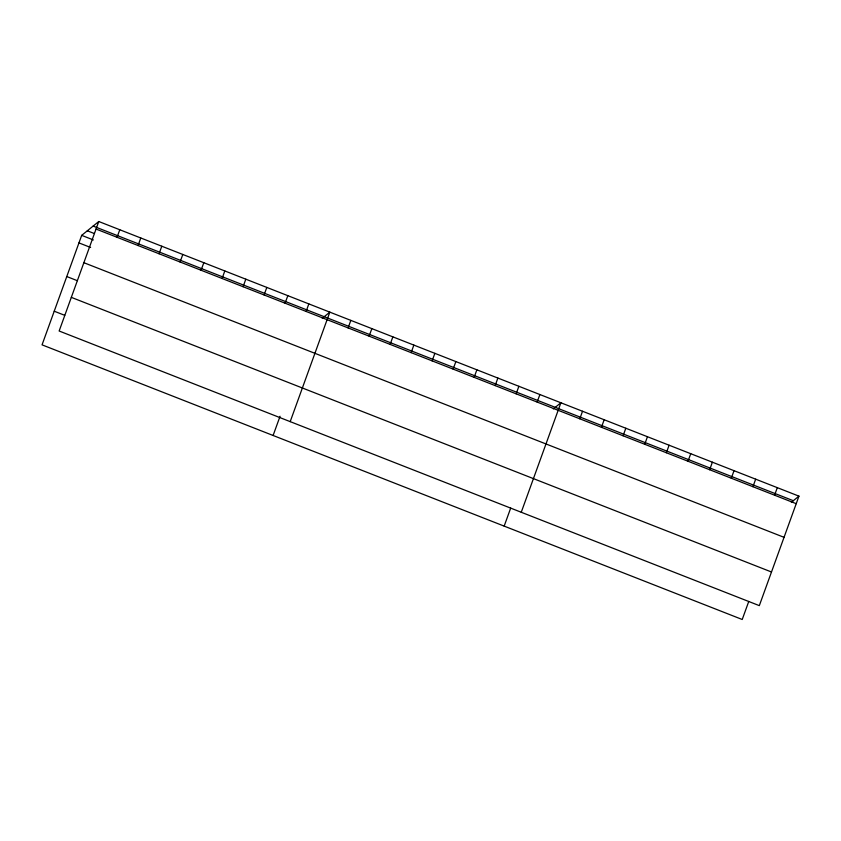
<?xml version="1.0" encoding="UTF-8"?>
<svg xmlns="http://www.w3.org/2000/svg" width="841" height="841" viewBox="0 0 841 841"><rect width="100%" height="100%" fill="white"/><g stroke="black" fill="none" stroke-linecap="round" stroke-linejoin="round"><path stroke-width="1.26" d="M98.775 221.509L59.143 331.007L759.318 605.636L798.95 496.148L98.775 221.509L81.682 235.364L42.05 344.852L742.225 619.491L748.753 601.462M117.057 237.288L119.779 229.751M138.061 245.53L140.783 237.992M159.065 253.772L161.787 246.224M180.069 262.003L182.802 254.466M201.073 270.245L203.806 262.707M222.077 278.487L224.81 270.949M243.081 286.718L245.814 279.18M264.085 294.96L266.818 287.422M285.099 303.202L287.822 295.664M306.103 311.443L308.826 303.906M273.104 435.48L280.064 416.263M290.198 421.635L329.83 312.137L322.261 318.276M348.111 327.916L350.834 320.379M369.115 336.158L371.848 328.621M390.119 344.4L392.852 336.863M411.123 352.631L413.856 345.094M432.127 360.873L434.86 353.336M453.131 369.115L455.864 361.577M474.145 377.357L476.868 369.809M495.149 385.588L497.872 378.051M516.153 393.83L518.876 386.292M537.157 402.072L539.89 394.534M504.169 526.109L510.687 508.09M521.252 512.264L560.894 402.765L553.315 408.915M579.806 418.797L582.529 411.26M601.441 427.281L604.174 419.743M623.086 435.775L625.82 428.237M644.732 444.258L647.454 436.721M666.366 452.752L669.1 445.215M688.012 461.236L690.745 453.698M709.657 469.73L712.38 462.193M731.292 478.214L734.025 470.676M752.937 486.708L755.67 479.17M774.582 495.191L777.305 487.654M791.37 502.287L798.95 496.148M93.141 226.082L793.315 500.71M96.042 229.046L796.217 503.685M87.327 230.791L94.329 233.535M81.682 235.364L93.351 239.937M78.959 242.902L90.628 247.475M83.869 262.697L784.043 537.325M66.775 276.542L77.277 280.663M71.317 297.357L771.491 571.996M54.234 311.212L64.736 315.333"/></g></svg>
